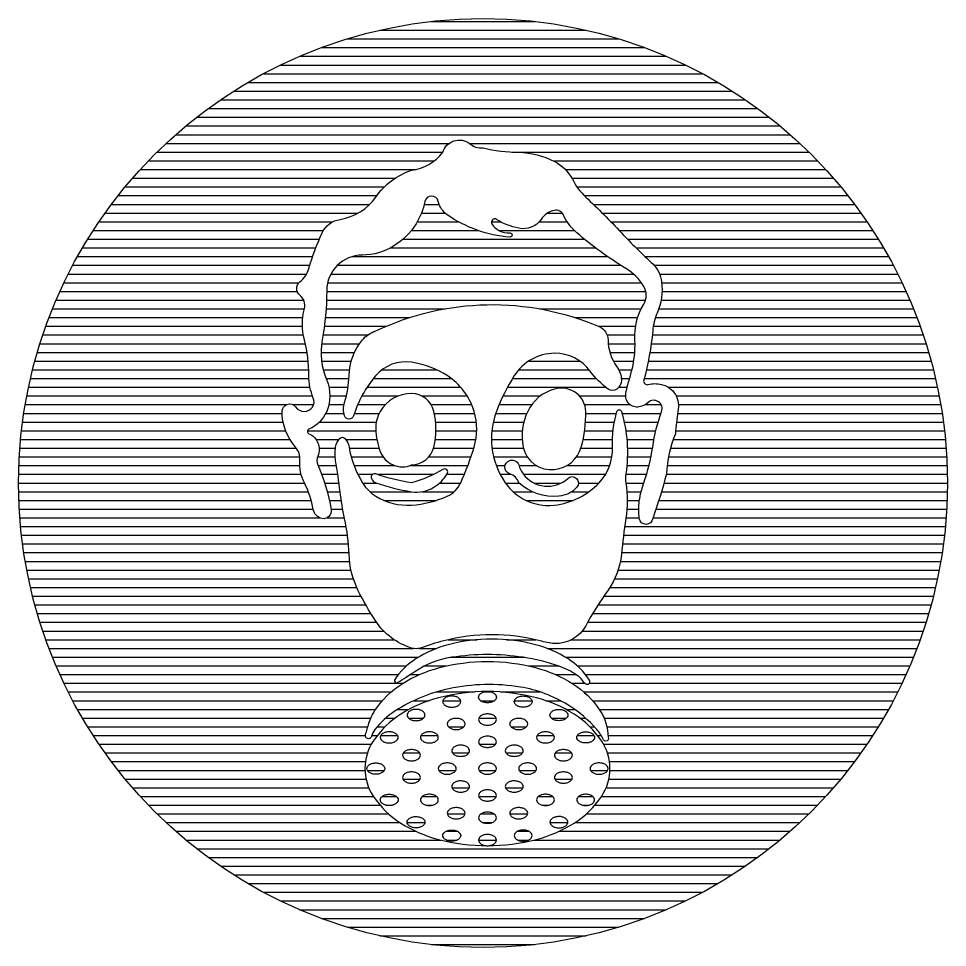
# Model space of a CAD drawing. Header units: millimetres. Extents: x -3 to 2253, y -3 to 1300.
# Drawn here: x 1300 to 1310, y 400 to 410 of the extents above; entities that cross this region are included whole.
import ezdxf

# ---------------------------------------------------------------- set-up
doc = ezdxf.new("R2010")
doc.units = ezdxf.units.MM
doc.layers.add('CYAN', color=4, linetype='Continuous')
doc.layers.add('VEILIG', color=7, linetype='Continuous')

# ---------------------------------------------------------------- blocks, each defined once
blk = doc.blocks.new('*X344')
at = {"color": 0}
for p, q in [((57.442, 37.969), (58.558, 37.969)), ((56.889, 37.875), (59.111, 37.875)), ((56.537, 37.781), (59.463, 37.781)), ((56.26, 37.688), (59.74, 37.688)), ((55.821, 37.5), (60.179, 37.5)), ((56.026, 37.594), (59.974, 37.594)), ((55.637, 37.406), (60.363, 37.406)), ((55.47, 37.312), (60.53, 37.312)), ((55.316, 37.219), (60.684, 37.219)), ((55.174, 37.125), (60.826, 37.125)), ((55.042, 37.031), (60.958, 37.031)), ((54.918, 36.938), (61.082, 36.938)), ((54.802, 36.844), (61.198, 36.844)), ((54.693, 36.75), (61.307, 36.75)), ((54.589, 36.656), (57.636, 36.656)), ((57.855, 36.656), (61.411, 36.656)), ((54.492, 36.562), (57.568, 36.562)), ((58.31, 36.562), (61.508, 36.562)), ((54.399, 36.469), (57.477, 36.469)), ((58.759, 36.469), (61.601, 36.469)), ((54.311, 36.375), (57.276, 36.375)), ((58.888, 36.375), (61.689, 36.375)), ((54.227, 36.281), (57.053, 36.281)), ((58.956, 36.281), (61.773, 36.281)), ((54.148, 36.188), (56.937, 36.188)), ((59.012, 36.188), (61.852, 36.188)), ((54, 36), (56.78, 36)), ((54.072, 36.094), (56.857, 36.094)), ((57.368, 36), (57.528, 36)), ((59.09, 36.094), (61.928, 36.094)), ((59.188, 36), (62, 36)), ((53.931, 35.906), (56.657, 35.906)), ((57.337, 35.906), (57.591, 35.906)), ((58.698, 35.906), (58.853, 35.906)), ((59.284, 35.906), (62.069, 35.906)), ((53.866, 35.812), (56.382, 35.812)), ((57.292, 35.812), (57.736, 35.812)), ((58.091, 35.812), (58.189, 35.812)), ((58.604, 35.812), (58.906, 35.812)), ((59.377, 35.812), (62.134, 35.812)), ((53.804, 35.719), (56.282, 35.719)), ((57.228, 35.719), (57.947, 35.719)), ((58.172, 35.719), (58.983, 35.719)), ((59.467, 35.719), (62.196, 35.719)), ((53.744, 35.625), (56.238, 35.625)), ((57.139, 35.625), (59.092, 35.625)), ((59.556, 35.625), (62.256, 35.625)), ((53.688, 35.531), (56.2, 35.531)), ((57.006, 35.531), (59.211, 35.531)), ((59.648, 35.531), (62.312, 35.531)), ((53.634, 35.438), (56.166, 35.438)), ((56.592, 35.438), (59.341, 35.438)), ((59.743, 35.438), (62.366, 35.438)), ((53.583, 35.344), (56.135, 35.344)), ((56.433, 35.344), (59.483, 35.344)), ((59.841, 35.344), (62.417, 35.344)), ((53.535, 35.25), (56.1, 35.25)), ((56.363, 35.25), (59.62, 35.25)), ((59.901, 35.25), (62.465, 35.25)), ((53.489, 35.156), (56.019, 35.156)), ((56.328, 35.156), (59.705, 35.156)), ((59.924, 35.156), (62.511, 35.156)), ((53.445, 35.062), (56, 35.062)), ((56.317, 35.062), (59.753, 35.062)), ((59.927, 35.062), (62.555, 35.062)), ((53.404, 34.969), (56.069, 34.969)), ((56.315, 34.969), (59.75, 34.969)), ((59.916, 34.969), (62.596, 34.969)), ((53.365, 34.875), (56.076, 34.875)), ((56.31, 34.875), (57.593, 34.875)), ((58.61, 34.875), (59.703, 34.875)), ((59.892, 34.875), (62.635, 34.875)), ((53.328, 34.781), (56.06, 34.781)), ((56.303, 34.781), (57.212, 34.781)), ((58.99, 34.781), (59.665, 34.781)), ((59.857, 34.781), (62.672, 34.781)), ((53.293, 34.688), (56.056, 34.688)), ((56.292, 34.688), (56.96, 34.688)), ((59.243, 34.688), (59.643, 34.688)), ((59.834, 34.688), (62.707, 34.688)), ((53.23, 34.5), (56.087, 34.5)), ((53.261, 34.594), (56.066, 34.594)), ((56.263, 34.5), (56.671, 34.5)), ((56.278, 34.594), (56.759, 34.594)), ((59.336, 34.594), (59.634, 34.594)), ((59.348, 34.5), (59.636, 34.5)), ((59.811, 34.5), (62.77, 34.5)), ((59.823, 34.594), (62.739, 34.594)), ((53.202, 34.406), (56.105, 34.406)), ((56.257, 34.406), (56.617, 34.406)), ((59.366, 34.406), (59.634, 34.406)), ((59.796, 34.406), (62.798, 34.406)), ((53.175, 34.312), (56.117, 34.312)), ((56.263, 34.312), (56.582, 34.312)), ((58.492, 34.312), (59.042, 34.312)), ((59.404, 34.312), (59.623, 34.312)), ((59.779, 34.312), (62.825, 34.312)), ((53.151, 34.219), (56.124, 34.219)), ((56.28, 34.219), (56.562, 34.219)), ((56.913, 34.219), (57.501, 34.219)), ((58.384, 34.219), (59.142, 34.219)), ((59.463, 34.219), (59.604, 34.219)), ((59.759, 34.219), (62.849, 34.219)), ((53.128, 34.125), (56.126, 34.125)), ((56.31, 34.125), (56.557, 34.125)), ((56.821, 34.125), (57.659, 34.125)), ((58.317, 34.125), (59.219, 34.125)), ((59.49, 34.125), (59.577, 34.125)), ((59.735, 34.125), (62.872, 34.125)), ((53.108, 34.031), (56.137, 34.031)), ((56.342, 34.031), (56.547, 34.031)), ((56.752, 34.031), (57.76, 34.031)), ((58.263, 34.031), (59.32, 34.031)), ((59.463, 34.031), (59.553, 34.031)), ((59.993, 34.031), (62.892, 34.031)), ((53.089, 33.938), (56.164, 33.938)), ((56.351, 33.938), (56.529, 33.938)), ((56.697, 33.938), (57.087, 33.938)), ((57.338, 33.938), (57.829, 33.938)), ((58.215, 33.938), (58.618, 33.938)), ((59.038, 33.938), (59.536, 33.938)), ((60.08, 33.938), (62.911, 33.938)), ((53.072, 33.844), (55.883, 33.844)), ((55.95, 33.844), (56.176, 33.844)), ((56.341, 33.844), (56.503, 33.844)), ((56.651, 33.844), (56.948, 33.844)), ((57.441, 33.844), (57.878, 33.844)), ((58.173, 33.844), (58.525, 33.844)), ((59.093, 33.844), (59.583, 33.844)), ((59.747, 33.844), (59.918, 33.844)), ((60.104, 33.844), (62.928, 33.844)), ((53.057, 33.75), (55.837, 33.75)), ((56.308, 33.75), (56.503, 33.75)), ((56.615, 33.75), (56.883, 33.75)), ((57.476, 33.75), (57.91, 33.75)), ((58.137, 33.75), (58.471, 33.75)), ((59.106, 33.75), (59.436, 33.75)), ((59.497, 33.75), (59.916, 33.75)), ((60.094, 33.75), (62.943, 33.75)), ((53.043, 33.656), (55.848, 33.656)), ((56.24, 33.656), (56.852, 33.656)), ((57.49, 33.656), (57.927, 33.656)), ((58.11, 33.656), (58.439, 33.656)), ((59.103, 33.656), (59.414, 33.656)), ((59.52, 33.656), (59.886, 33.656)), ((60.084, 33.656), (62.957, 33.656)), ((53.032, 33.562), (55.875, 33.562)), ((56.11, 33.562), (56.847, 33.562)), ((57.494, 33.562), (57.932, 33.562)), ((58.095, 33.562), (58.423, 33.562)), ((59.094, 33.562), (59.4, 33.562)), ((59.537, 33.562), (59.861, 33.562)), ((60.075, 33.562), (62.968, 33.562)), ((53.022, 33.469), (55.921, 33.469)), ((56.202, 33.469), (56.45, 33.469)), ((56.522, 33.469), (56.858, 33.469)), ((57.486, 33.469), (57.923, 33.469)), ((58.091, 33.469), (58.422, 33.469)), ((59.078, 33.469), (59.394, 33.469)), ((59.549, 33.469), (59.841, 33.469)), ((60.048, 33.469), (62.978, 33.469)), ((53.014, 33.375), (55.99, 33.375)), ((56.236, 33.375), (56.412, 33.375)), ((56.56, 33.375), (56.881, 33.375)), ((57.468, 33.375), (57.9, 33.375)), ((58.098, 33.375), (58.435, 33.375)), ((59.054, 33.375), (59.395, 33.375)), ((59.554, 33.375), (59.825, 33.375)), ((60.019, 33.375), (62.986, 33.375)), ((53.008, 33.281), (56.028, 33.281)), ((56.218, 33.281), (56.409, 33.281)), ((56.581, 33.281), (56.925, 33.281)), ((57.417, 33.281), (57.87, 33.281)), ((58.115, 33.281), (58.476, 33.281)), ((59.007, 33.281), (59.388, 33.281)), ((59.555, 33.281), (59.809, 33.281)), ((59.998, 33.281), (62.992, 33.281)), ((53.004, 33.188), (56.028, 33.188)), ((56.224, 33.188), (56.422, 33.188)), ((56.611, 33.188), (57.052, 33.188)), ((57.213, 33.188), (57.837, 33.188)), ((58.144, 33.188), (58.237, 33.188)), ((58.387, 33.188), (58.573, 33.188)), ((58.902, 33.188), (59.364, 33.188)), ((59.549, 33.188), (59.787, 33.188)), ((59.983, 33.188), (62.996, 33.188)), ((53, 33), (56.078, 33)), ((53.001, 33.094), (56.042, 33.094)), ((56.262, 33.094), (56.437, 33.094)), ((56.295, 33), (56.45, 33)), ((56.652, 33.094), (56.813, 33.094)), ((56.703, 33), (56.852, 33)), ((56.859, 33.094), (57.472, 33.094)), ((57.534, 33), (57.759, 33)), ((57.613, 33.094), (57.8, 33.094)), ((58.185, 33.094), (58.301, 33.094)), ((58.242, 33), (58.387, 33)), ((58.436, 33.094), (59.32, 33.094)), ((58.547, 33), (58.842, 33)), ((59.028, 33), (59.248, 33)), ((59.538, 33.094), (59.761, 33.094)), ((59.539, 33), (59.73, 33)), ((59.948, 33), (63, 33)), ((59.974, 33.094), (62.999, 33.094)), ((53.001, 32.906), (56.12, 32.906)), ((56.322, 32.906), (56.461, 32.906)), ((56.781, 32.906), (57.228, 32.906)), ((57.342, 32.906), (57.689, 32.906)), ((58.324, 32.906), (58.528, 32.906)), ((58.954, 32.906), (59.141, 32.906)), ((59.549, 32.906), (59.702, 32.906)), ((59.921, 32.906), (62.999, 32.906)), ((53.004, 32.812), (56.151, 32.812)), ((56.346, 32.812), (56.474, 32.812)), ((56.934, 32.812), (57.5, 32.812)), ((58.463, 32.812), (58.971, 32.812)), ((59.553, 32.812), (59.683, 32.812)), ((59.893, 32.812), (62.996, 32.812)), ((53.008, 32.719), (56.172, 32.719)), ((56.364, 32.719), (56.489, 32.719)), ((59.549, 32.719), (59.676, 32.719)), ((59.862, 32.719), (62.992, 32.719)), ((53.014, 32.625), (56.243, 32.625)), ((56.321, 32.625), (56.508, 32.625)), ((59.54, 32.625), (59.682, 32.625)), ((59.83, 32.625), (62.986, 32.625)), ((53.022, 32.531), (56.526, 32.531)), ((59.526, 32.531), (62.978, 32.531)), ((53.032, 32.438), (56.541, 32.438)), ((59.514, 32.438), (62.968, 32.438)), ((53.043, 32.344), (56.551, 32.344)), ((59.502, 32.344), (62.957, 32.344)), ((53.057, 32.25), (56.557, 32.25)), ((59.492, 32.25), (62.943, 32.25)), ((53.072, 32.156), (56.563, 32.156)), ((59.479, 32.156), (62.928, 32.156)), ((53.089, 32.062), (56.579, 32.062)), ((59.454, 32.062), (62.911, 32.062)), ((53.108, 31.969), (56.605, 31.969)), ((59.417, 31.969), (62.892, 31.969)), ((53.128, 31.875), (56.641, 31.875)), ((59.364, 31.875), (62.872, 31.875)), ((53.151, 31.781), (56.688, 31.781)), ((59.3, 31.781), (62.849, 31.781)), ((53.175, 31.688), (56.738, 31.688)), ((59.238, 31.688), (62.825, 31.688)), ((53.202, 31.594), (56.794, 31.594)), ((53.23, 31.5), (56.854, 31.5)), ((59.126, 31.5), (62.77, 31.5)), ((59.18, 31.594), (62.798, 31.594)), ((53.261, 31.406), (56.931, 31.406)), ((59.067, 31.406), (62.739, 31.406)), ((53.293, 31.312), (57.044, 31.312)), ((57.625, 31.312), (57.938, 31.312)), ((58.254, 31.312), (58.568, 31.312)), ((58.951, 31.312), (62.707, 31.312)), ((53.328, 31.219), (57.248, 31.219)), ((57.31, 31.219), (57.5, 31.219)), ((58.692, 31.219), (62.672, 31.219)), ((53.365, 31.125), (57.306, 31.125)), ((57.651, 31.125), (58.445, 31.125)), ((58.886, 31.125), (62.635, 31.125)), ((53.404, 31.031), (57.177, 31.031)), ((57.367, 31.031), (57.608, 31.031)), ((58.488, 31.031), (58.816, 31.031)), ((59.015, 31.031), (62.596, 31.031)), ((53.445, 30.938), (57.088, 30.938)), ((57.215, 30.938), (57.315, 30.938)), ((58.781, 30.938), (59.005, 30.938)), ((59.104, 30.938), (62.555, 30.938)), ((53.489, 30.844), (57.137, 30.844)), ((58.959, 30.844), (59.098, 30.844)), ((59.144, 30.844), (62.511, 30.844)), ((53.535, 30.75), (57.01, 30.75)), ((57.497, 30.75), (57.909, 30.75)), ((58.01, 30.75), (58.086, 30.75)), ((58.188, 30.75), (58.617, 30.75)), ((59.086, 30.75), (62.465, 30.75)), ((53.583, 30.656), (56.916, 30.656)), ((57.253, 30.656), (57.419, 30.656)), ((57.569, 30.656), (57.758, 30.656)), ((57.973, 30.656), (58.123, 30.656)), ((58.338, 30.656), (58.528, 30.656)), ((58.678, 30.656), (58.835, 30.656)), ((59.18, 30.656), (62.417, 30.656)), ((53.634, 30.562), (56.844, 30.562)), ((57.081, 30.562), (57.203, 30.562)), ((58.893, 30.562), (58.987, 30.562)), ((59.252, 30.562), (62.366, 30.562)), ((53.688, 30.469), (56.792, 30.469)), ((56.953, 30.469), (57.053, 30.469)), ((57.199, 30.469), (57.359, 30.469)), ((57.955, 30.469), (58.141, 30.469)), ((58.737, 30.469), (58.897, 30.469)), ((59.043, 30.469), (59.104, 30.469)), ((59.304, 30.469), (62.312, 30.469)), ((53.744, 30.375), (56.761, 30.375)), ((56.861, 30.375), (56.944, 30.375)), ((57.629, 30.375), (57.794, 30.375)), ((58.302, 30.375), (58.467, 30.375)), ((59.152, 30.375), (59.199, 30.375)), ((59.334, 30.375), (62.256, 30.375)), ((53.804, 30.281), (56.734, 30.281)), ((56.802, 30.281), (56.862, 30.281)), ((56.9, 30.281), (57.081, 30.281)), ((57.332, 30.281), (57.514, 30.281)), ((58.582, 30.281), (58.764, 30.281)), ((59.015, 30.281), (59.197, 30.281)), ((59.234, 30.281), (59.273, 30.281)), ((59.346, 30.281), (62.196, 30.281)), ((53.866, 30.188), (56.798, 30.188)), ((57.962, 30.188), (58.135, 30.188)), ((59.298, 30.188), (62.134, 30.188)), ((53.931, 30.094), (56.757, 30.094)), ((54, 30), (56.735, 30)), ((57.143, 30.094), (57.318, 30.094)), ((57.671, 30.094), (57.848, 30.094)), ((58.248, 30.094), (58.425, 30.094)), ((58.778, 30.094), (58.953, 30.094)), ((59.339, 30.094), (62.069, 30.094)), ((59.361, 30), (62, 30)), ((54.072, 29.906), (56.73, 29.906)), ((56.755, 29.906), (56.938, 29.906)), ((57.524, 29.906), (57.707, 29.906)), ((57.957, 29.906), (58.139, 29.906)), ((58.389, 29.906), (58.572, 29.906)), ((59.159, 29.906), (59.341, 29.906)), ((59.366, 29.906), (61.928, 29.906)), ((54.148, 29.812), (56.741, 29.812)), ((57.138, 29.812), (57.323, 29.812)), ((58.773, 29.812), (58.958, 29.812)), ((59.355, 29.812), (61.852, 29.812)), ((54.227, 29.719), (56.771, 29.719)), ((57.666, 29.719), (57.853, 29.719)), ((58.243, 29.719), (58.43, 29.719)), ((59.325, 29.719), (61.773, 29.719)), ((54.311, 29.625), (56.821, 29.625)), ((56.914, 29.625), (57.067, 29.625)), ((57.347, 29.625), (57.5, 29.625)), ((57.954, 29.625), (58.142, 29.625)), ((58.597, 29.625), (58.75, 29.625)), ((59.029, 29.625), (59.182, 29.625)), ((59.275, 29.625), (61.689, 29.625)), ((54.399, 29.531), (56.892, 29.531)), ((56.959, 29.531), (57.022, 29.531)), ((57.391, 29.531), (57.455, 29.531)), ((58.641, 29.531), (58.705, 29.531)), ((59.074, 29.531), (59.137, 29.531)), ((59.204, 29.531), (61.601, 29.531)), ((54.492, 29.438), (56.984, 29.438)), ((57.616, 29.438), (57.807, 29.438)), ((57.978, 29.438), (58.118, 29.438)), ((58.289, 29.438), (58.48, 29.438)), ((59.112, 29.438), (61.508, 29.438)), ((54.589, 29.344), (57.107, 29.344)), ((57.183, 29.344), (57.375, 29.344)), ((57.999, 29.344), (58.097, 29.344)), ((58.721, 29.344), (58.913, 29.344)), ((58.989, 29.344), (61.411, 29.344)), ((54.693, 29.25), (57.278, 29.25)), ((57.601, 29.25), (57.726, 29.25)), ((58.37, 29.25), (58.495, 29.25)), ((58.818, 29.25), (61.307, 29.25)), ((54.802, 29.156), (57.547, 29.156)), ((57.604, 29.156), (57.723, 29.156)), ((57.952, 29.156), (58.144, 29.156)), ((58.373, 29.156), (58.492, 29.156)), ((58.549, 29.156), (61.198, 29.156)), ((54.918, 29.062), (61.082, 29.062)), ((55.042, 28.969), (60.958, 28.969)), ((55.174, 28.875), (60.826, 28.875)), ((55.316, 28.781), (60.684, 28.781)), ((55.47, 28.688), (60.53, 28.688)), ((55.637, 28.594), (60.363, 28.594)), ((55.821, 28.5), (60.179, 28.5)), ((56.026, 28.406), (59.974, 28.406)), ((56.26, 28.312), (59.74, 28.312)), ((56.537, 28.219), (59.463, 28.219)), ((56.889, 28.125), (59.111, 28.125)), ((57.442, 28.031), (58.558, 28.031))]:
    blk.add_line(p, q, dxfattribs=at)
blk = doc.blocks.new('0901')
at = {"layer": 'VEILIG'}
for points in [[(1.683, -0.19, -0.05021), (1.731, 0.002, 0.05021), (1.827, 0.387, -0.05021), (1.923, 0.771, 0.78263), (1.779, 0.867, -0.13912), (1.683, 0.819, -0.52863), (1.538, 0.963, -0.02891), (1.587, 1.156, 0.08945), (1.635, 1.54, -0.15065), (1.731, 1.925, 0.27893), (1.731, 2.117, 0.12128), (1.538, 2.31, -0.04241), (1.01, 2.694, -0.10727), (0.865, 2.887, 0.35226), (0.769, 2.935, 0.18935), (0.625, 2.838, -0.29938), (0.385, 2.742, -0.08986), (0.144, 2.838, 0.79645), (0.096, 2.79, 0.28075), (0.288, 2.694, -1.08747), (0.288, 2.646, -0.13037), (-0.385, 2.887, -0.19258), (-0.481, 3.031, 0.81139), (-0.625, 3.031, -0.08672), (-0.721, 2.79, -0.11647), (-0.962, 2.55, -0.13848), (-1.298, 2.454, 0.41241), (-1.683, 2.069, -0.04381), (-1.731, 1.54, 0.14546), (-1.683, 1.108, -0.20247), (-1.683, 0.771, -0.19536), (-1.875, 0.579, 0.66324), (-1.875, 0.531, -0.41735), (-1.779, 0.29, 0.20804), (-1.779, 0.194, -0.05946), (-1.635, -0.287, -0.51939), (-1.731, -0.383, -0.31632), (-1.827, -0.287, 0.07468), (-1.923, 0.002, -0.13757), (-1.971, 0.242, 0.20156), (-2.019, 0.387, -0.18236), (-2.163, 0.771, -0.71925), (-2.019, 0.819, 0.23502), (-1.923, 0.771, 0.53647), (-1.827, 0.915, -0.10003), (-1.875, 1.156, 0.06326), (-1.923, 1.54, -0.12601), (-1.923, 1.877, 0.29431), (-1.971, 2.021, -0.47949), (-1.971, 2.165, 0.15431), (-1.875, 2.31, -0.0385), (-1.731, 2.694, -0.25085), (-1.538, 2.838, 0.20618), (-1.154, 3.079, -0.16228), (-0.769, 3.367, 0.20128), (-0.433, 3.56, -0.51868), (-0.144, 3.656, 0.20628), (0, 3.608, 0.05289), (0.385, 3.56, -0.11364), (0.769, 3.463, -0.15836), (0.962, 3.271, 0.08632), (1.106, 3.079, -0.01516), (1.49, 2.694, 0.01516), (1.827, 2.358, -0.17787), (1.923, 2.165, -0.12742), (1.875, 1.829, 0.07534), (1.827, 1.637, -0.04266), (1.731, 1.108, 0.57957), (1.779, 1.06, -0.13334), (1.923, 1.06, -0.42922), (2.096, 0.771, -0.00114), (2.071, 0.531, 0.08217), (1.975, 0.098, -0.0216), (1.827, -0.383, -0.8649), (1.683, -0.383, -0.07244)], [(-1.442, -0.767, 0.04463), (-1.49, -0.383, -0.02421), (-1.538, -0.094, 0.01258), (-1.587, 0.242, -0.08372), (-1.587, 0.387, -0.14939), (-1.538, 0.483, -0.42903), (-1.49, 0.483, -0.14939), (-1.442, 0.387, 0.09615), (-1.298, 0.002, 0.118), (-1.154, -0.142, 0.15395), (-0.769, -0.238, 0.09249), (-0.385, -0.142, 0.17989), (-0.24, 0.002, 0.03534), (-0.096, 0.387, 0.14506), (-0.096, 0.771, 0.17959), (-0.385, 1.156, 0.10697), (-0.769, 1.3, 0.25769), (-1.154, 1.156, 0.1006), (-1.394, 0.723, -0.73235), (-1.49, 0.723, -0.1545), (-1.49, 0.867, 0.07083), (-1.442, 1.156, -0.16911), (-1.298, 1.54, -0.1455), (-1.154, 1.637, -0.21503), (1.25, 1.685, -0.29797), (1.346, 1.54, 0.15776), (1.442, 1.252, -0.15776), (1.49, 1.108, -0.24073), (1.442, 1.012, -0.32844), (1.346, 1.012, -0.0755), (1.154, 1.204, 0.24073), (0.769, 1.396, 0.25443), (0.337, 1.156, 0.05093), (0.144, 0.771, 0.11933), (0.096, 0.387, 0.12342), (0.24, 0.002, 0.09076), (0.385, -0.142, 0.18165), (0.769, -0.238, 0.17641), (1.25, 0.002, 0.20226), (1.394, 0.387, -0.08255), (1.442, 0.771, -0.74588), (1.49, 0.771, -0.10932), (1.538, 0.098, 0.07336), (1.538, 0.002, -0.07336), (1.538, -0.383, 0.01106), (1.49, -0.767, -0.12897), (1.346, -1.152, 0.02836), (1.106, -1.537, -0.28201), (0.769, -1.729, -0.03281), (0.615, -1.699, 0.06387), (0.096, -1.633, 0.06387), (-0.422, -1.699, 0.02275), (-0.673, -1.777, -0.15098), (-0.769, -1.777, -0.17362), (-1.154, -1.488, -0.03218), (-1.346, -1.152, -0.1053)], [(1.058, 0.387, 0.07321), (1.106, 0.771, 0.22459), (1.01, 0.963, 0.23832), (0.769, 1.012, 0.21535), (0.481, 0.771, 0.16522), (0.433, 0.387, 0.39214), (0.769, 0.146, 0.31238)], [(-0.529, 0.387, 0.11805), (-0.529, 0.771, 0.34311), (-0.769, 0.963, 0.27291), (-1.106, 0.771, 0.13778), (-1.154, 0.579, 0.08447), (-1.106, 0.338, 0.42277), (-0.769, 0.194, 0.34311)], [(0.385, 0.194, 0.08179), (0.433, 0.098, 0.44914), (0.913, 0.05, -0.96002), (1.01, -0.046, -0.18328), (0.817, -0.142, -0.21463), (0.385, 0.002, 0.24735), (0.288, 0.098, -0.73708), (0.288, 0.242, -0.15136), (0.337, 0.242, -0.24735)], [(-1.154, 0.002, 0.04652), (-0.769, -0.094, 0.1765), (-0.529, -0.046, 0.11987), (-0.385, 0.098, 0.78592), (-0.433, 0.146, -0.07107), (-0.769, 0.002, -0.04652), (-1.154, 0.098, 0.62929), (-1.202, 0.05, 0.22753)], [(1.147, -2.121, 0.10715), (0.912, -1.891, 0.07685), (0.566, -1.741, 0.06387), (0.096, -1.681, 0.06387), (-0.374, -1.741, 0.07685), (-0.719, -1.891, 0.10715), (-0.954, -2.121, 0.68455), (-0.921, -2.147, 0.01484), (-0.733, -2.028, -0.11154), (-0.337, -1.873, -0.07512), (0.433, -1.873, -0.04754), (0.817, -1.969, -0.06191), (1.01, -2.065, -0.09937), (1.058, -2.113, 0.09937), (1.106, -2.162, 0.81696)], [(0.915, -2.39, 0.09872), (0.402, -2.197, 0.09326), (-0.367, -2.215, 0.09116), (-0.944, -2.454, 0.08461), (-1.164, -2.655, 0.09848), (-1.201, -2.729, -1.01146), (-1.265, -2.71, -0.00027), (-1.228, -2.587, -0.07286), (-1.163, -2.448, -0.10715), (-0.87, -2.161, -0.07685), (-0.47, -1.988, -0.06387), (0.048, -1.921, -0.06387), (0.567, -1.988, -0.07685), (0.966, -2.161, -0.10715), (1.259, -2.448, -0.14651), (1.346, -2.738, -1.0586), (1.299, -2.765, 0.06301), (1.226, -2.655, 0.0755)], [(0.048, -3.905, 0.06382), (0.575, -3.837, 0.07682), (0.98, -3.662, 0.10715), (1.278, -3.37, 0.14659), (1.367, -3.075, 0.14659), (1.278, -2.78, 0.10715), (0.98, -2.488, 0.07682), (0.575, -2.313, 0.06382), (0.048, -2.245, 0.06382), (-0.479, -2.313, 0.07682), (-0.884, -2.488, 0.10715), (-1.182, -2.78, 0.14659), (-1.271, -3.075, 0.14659), (-1.182, -3.37, 0.10715), (-0.884, -3.662, 0.07682), (-0.479, -3.837, 0.06382)], [(-0.247, -2.375, 0.14651), (-0.24, -2.354, 0.14651), (-0.247, -2.332, 0.10715), (-0.269, -2.311, 0.07685), (-0.298, -2.298, 0.06387), (-0.337, -2.293, 0.06387), (-0.375, -2.298, 0.07685), (-0.405, -2.311, 0.10715), (-0.426, -2.332, 0.14651), (-0.433, -2.354, 0.14651), (-0.426, -2.375, 0.10715), (-0.405, -2.397, 0.07685), (-0.375, -2.409, 0.06387), (-0.337, -2.414, 0.06387), (-0.298, -2.409, 0.07685), (-0.269, -2.397, 0.10715)], [(-0.042, -2.327, -0.14651), (-0.048, -2.306, -0.14651), (-0.042, -2.284, -0.10715), (-0.02, -2.263, -0.07685), (0.01, -2.25, -0.06387), (0.048, -2.245, -0.06387), (0.086, -2.25, -0.07685), (0.116, -2.263, -0.10715), (0.138, -2.284, -0.14651), (0.144, -2.306, -0.14651), (0.138, -2.327, -0.10715), (0.116, -2.349, -0.07685), (0.086, -2.361, -0.06387), (0.048, -2.366, -0.06387), (0.01, -2.361, -0.07685), (-0.02, -2.349, -0.10715)], [(0.343, -2.375, -0.14651), (0.337, -2.354, -0.14651), (0.343, -2.332, -0.10715), (0.365, -2.311, -0.07685), (0.394, -2.298, -0.06387), (0.433, -2.293, -0.06387), (0.471, -2.298, -0.07685), (0.501, -2.311, -0.10715), (0.522, -2.332, -0.14651), (0.529, -2.354, -0.14651), (0.522, -2.375, -0.10715), (0.501, -2.397, -0.07685), (0.471, -2.409, -0.06387), (0.433, -2.414, -0.06387), (0.394, -2.409, -0.07685), (0.365, -2.397, -0.10715)], [(-0.631, -2.52, 0.14651), (-0.625, -2.498, 0.14651), (-0.631, -2.477, 0.10715), (-0.653, -2.455, 0.07685), (-0.683, -2.442, 0.06387), (-0.721, -2.438, 0.06387), (-0.76, -2.442, 0.07685), (-0.789, -2.455, 0.10715), (-0.811, -2.477, 0.14651), (-0.817, -2.498, 0.14651), (-0.811, -2.52, 0.10715), (-0.789, -2.541, 0.07685), (-0.76, -2.554, 0.06387), (-0.721, -2.559, 0.06387), (-0.683, -2.554, 0.07685), (-0.653, -2.541, 0.10715)], [(-0.042, -2.525, 0.14651), (-0.048, -2.546, 0.14651), (-0.042, -2.568, 0.10715), (-0.02, -2.589, 0.07685), (0.01, -2.602, 0.06387), (0.048, -2.607, 0.06387), (0.086, -2.602, 0.07685), (0.116, -2.589, 0.10715), (0.138, -2.568, 0.14651), (0.144, -2.546, 0.14651), (0.138, -2.525, 0.10715), (0.116, -2.503, 0.07685), (0.086, -2.491, 0.06387), (0.048, -2.486, 0.06387), (0.01, -2.491, 0.07685), (-0.02, -2.503, 0.10715)], [(0.728, -2.52, -0.14651), (0.721, -2.498, -0.14651), (0.728, -2.477, -0.10715), (0.749, -2.455, -0.07685), (0.779, -2.442, -0.06387), (0.817, -2.438, -0.06387), (0.856, -2.442, -0.07685), (0.885, -2.455, -0.10715), (0.907, -2.477, -0.14651), (0.913, -2.498, -0.14651), (0.907, -2.52, -0.10715), (0.885, -2.541, -0.07685), (0.856, -2.554, -0.06387), (0.817, -2.559, -0.06387), (0.779, -2.554, -0.07685), (0.749, -2.541, -0.10715)], [(-0.378, -2.573, 0.14651), (-0.385, -2.594, 0.14651), (-0.378, -2.616, 0.10715), (-0.356, -2.637, 0.07685), (-0.327, -2.65, 0.06387), (-0.288, -2.655, 0.06387), (-0.25, -2.65, 0.07685), (-0.22, -2.637, 0.10715), (-0.199, -2.616, 0.14651), (-0.192, -2.594, 0.14651), (-0.199, -2.573, 0.10715), (-0.22, -2.551, 0.07685), (-0.25, -2.539, 0.06387), (-0.288, -2.534, 0.06387), (-0.327, -2.539, 0.07685), (-0.356, -2.551, 0.10715)], [(0.295, -2.573, 0.14651), (0.288, -2.594, 0.14651), (0.295, -2.616, 0.10715), (0.317, -2.637, 0.07685), (0.346, -2.65, 0.06387), (0.385, -2.655, 0.06387), (0.423, -2.65, 0.07685), (0.453, -2.637, 0.10715), (0.474, -2.616, 0.14651), (0.481, -2.594, 0.14651), (0.474, -2.573, 0.10715), (0.453, -2.551, 0.07685), (0.423, -2.539, 0.06387), (0.385, -2.534, 0.06387), (0.346, -2.539, 0.07685), (0.317, -2.551, 0.10715)], [(-0.92, -2.76, 0.14651), (-0.913, -2.738, 0.14651), (-0.92, -2.717, 0.10715), (-0.942, -2.696, 0.07685), (-0.971, -2.683, 0.06387), (-1.01, -2.678, 0.06387), (-1.048, -2.683, 0.07685), (-1.078, -2.696, 0.10715), (-1.099, -2.717, 0.14651), (-1.106, -2.738, 0.14651), (-1.099, -2.76, 0.10715), (-1.078, -2.781, 0.07685), (-1.048, -2.794, 0.06387), (-1.01, -2.799, 0.06387), (-0.971, -2.794, 0.07685), (-0.942, -2.781, 0.10715)], [(-0.667, -2.717, 0.14651), (-0.673, -2.738, 0.14651), (-0.667, -2.76, 0.10715), (-0.645, -2.781, 0.07685), (-0.615, -2.794, 0.06387), (-0.577, -2.799, 0.06387), (-0.539, -2.794, 0.07685), (-0.509, -2.781, 0.10715), (-0.487, -2.76, 0.14651), (-0.481, -2.738, 0.14651), (-0.487, -2.717, 0.10715), (-0.509, -2.696, 0.07685), (-0.539, -2.683, 0.06387), (-0.577, -2.678, 0.06387), (-0.615, -2.683, 0.07685), (-0.645, -2.696, 0.10715)], [(0.583, -2.717, 0.14651), (0.577, -2.738, 0.14651), (0.583, -2.76, 0.10715), (0.605, -2.781, 0.07685), (0.635, -2.794, 0.06387), (0.673, -2.799, 0.06387), (0.711, -2.794, 0.07685), (0.741, -2.781, 0.10715), (0.763, -2.76, 0.14651), (0.769, -2.738, 0.14651), (0.763, -2.717, 0.10715), (0.741, -2.696, 0.07685), (0.711, -2.683, 0.06387), (0.673, -2.678, 0.06387), (0.635, -2.683, 0.07685), (0.605, -2.696, 0.10715)], [(1.016, -2.76, -0.14651), (1.01, -2.738, -0.14651), (1.016, -2.717, -0.10715), (1.038, -2.696, -0.07685), (1.067, -2.683, -0.06387), (1.106, -2.678, -0.06387), (1.144, -2.683, -0.07685), (1.174, -2.696, -0.10715), (1.195, -2.717, -0.14651), (1.202, -2.738, -0.14651), (1.195, -2.76, -0.10715), (1.174, -2.781, -0.07685), (1.144, -2.794, -0.06387), (1.106, -2.799, -0.06387), (1.067, -2.794, -0.07685), (1.038, -2.781, -0.10715)], [(-0.042, -2.765, 0.14651), (-0.048, -2.787, 0.14651), (-0.042, -2.808, 0.10715), (-0.02, -2.829, 0.07685), (0.01, -2.842, 0.06387), (0.048, -2.847, 0.06387), (0.086, -2.842, 0.07685), (0.116, -2.829, 0.10715), (0.138, -2.808, 0.14651), (0.144, -2.787, 0.14651), (0.138, -2.765, 0.10715), (0.116, -2.744, 0.07685), (0.086, -2.731, 0.06387), (0.048, -2.726, 0.06387), (0.01, -2.731, 0.07685), (-0.02, -2.744, 0.10715)], [(-0.859, -2.909, 0.14651), (-0.865, -2.931, 0.14651), (-0.859, -2.952, 0.10715), (-0.837, -2.974, 0.07685), (-0.808, -2.986, 0.06387), (-0.769, -2.991, 0.06387), (-0.731, -2.986, 0.07685), (-0.701, -2.974, 0.10715), (-0.68, -2.952, 0.14651), (-0.673, -2.931, 0.14651), (-0.68, -2.909, 0.10715), (-0.701, -2.888, 0.07685), (-0.731, -2.875, 0.06387), (-0.769, -2.87, 0.06387), (-0.808, -2.875, 0.07685), (-0.837, -2.888, 0.10715)], [(-0.33, -2.861, 0.14651), (-0.337, -2.883, 0.14651), (-0.33, -2.904, 0.10715), (-0.308, -2.926, 0.07685), (-0.279, -2.938, 0.06387), (-0.24, -2.943, 0.06387), (-0.202, -2.938, 0.07685), (-0.172, -2.926, 0.10715), (-0.151, -2.904, 0.14651), (-0.144, -2.883, 0.14651), (-0.151, -2.861, 0.10715), (-0.172, -2.84, 0.07685), (-0.202, -2.827, 0.06387), (-0.24, -2.822, 0.06387), (-0.279, -2.827, 0.07685), (-0.308, -2.84, 0.10715)], [(0.247, -2.861, 0.14651), (0.24, -2.883, 0.14651), (0.247, -2.904, 0.10715), (0.269, -2.926, 0.07685), (0.298, -2.938, 0.06387), (0.337, -2.943, 0.06387), (0.375, -2.938, 0.07685), (0.405, -2.926, 0.10715), (0.426, -2.904, 0.14651), (0.433, -2.883, 0.14651), (0.426, -2.861, 0.10715), (0.405, -2.84, 0.07685), (0.375, -2.827, 0.06387), (0.337, -2.822, 0.06387), (0.298, -2.827, 0.07685), (0.269, -2.84, 0.10715)], [(0.776, -2.909, 0.14651), (0.769, -2.931, 0.14651), (0.776, -2.952, 0.10715), (0.797, -2.974, 0.07685), (0.827, -2.986, 0.06387), (0.865, -2.991, 0.06387), (0.904, -2.986, 0.07685), (0.933, -2.974, 0.10715), (0.955, -2.952, 0.14651), (0.962, -2.931, 0.14651), (0.955, -2.909, 0.10715), (0.933, -2.888, 0.07685), (0.904, -2.875, 0.06387), (0.865, -2.87, 0.06387), (0.827, -2.875, 0.07685), (0.797, -2.888, 0.10715)], [(-1.064, -3.053, -0.14651), (-1.058, -3.075, -0.14651), (-1.064, -3.097, -0.10715), (-1.086, -3.118, -0.07685), (-1.115, -3.131, -0.06387), (-1.154, -3.136, -0.06387), (-1.192, -3.131, -0.07685), (-1.222, -3.118, -0.10715), (-1.244, -3.097, -0.14651), (-1.25, -3.075, -0.14651), (-1.244, -3.053, -0.10715), (-1.222, -3.032, -0.07685), (-1.192, -3.019, -0.06387), (-1.154, -3.014, -0.06387), (-1.115, -3.019, -0.07685), (-1.086, -3.032, -0.10715)], [(-0.474, -3.053, 0.14651), (-0.481, -3.075, 0.14651), (-0.474, -3.097, 0.10715), (-0.453, -3.118, 0.07685), (-0.423, -3.131, 0.06387), (-0.385, -3.136, 0.06387), (-0.346, -3.131, 0.07685), (-0.317, -3.118, 0.10715), (-0.295, -3.097, 0.14651), (-0.288, -3.075, 0.14651), (-0.295, -3.053, 0.10715), (-0.317, -3.032, 0.07685), (-0.346, -3.019, 0.06387), (-0.385, -3.014, 0.06387), (-0.423, -3.019, 0.07685), (-0.453, -3.032, 0.10715)], [(-0.042, -3.053, 0.14651), (-0.048, -3.075, 0.14651), (-0.042, -3.097, 0.10715), (-0.02, -3.118, 0.07685), (0.01, -3.131, 0.06387), (0.048, -3.136, 0.06387), (0.086, -3.131, 0.07685), (0.116, -3.118, 0.10715), (0.138, -3.097, 0.14651), (0.144, -3.075, 0.14651), (0.138, -3.053, 0.10715), (0.116, -3.032, 0.07685), (0.086, -3.019, 0.06387), (0.048, -3.014, 0.06387), (0.01, -3.019, 0.07685), (-0.02, -3.032, 0.10715)], [(0.391, -3.053, 0.14651), (0.385, -3.075, 0.14651), (0.391, -3.097, 0.10715), (0.413, -3.118, 0.07685), (0.442, -3.131, 0.06387), (0.481, -3.136, 0.06387), (0.519, -3.131, 0.07685), (0.549, -3.118, 0.10715), (0.57, -3.097, 0.14651), (0.577, -3.075, 0.14651), (0.57, -3.053, 0.10715), (0.549, -3.032, 0.07685), (0.519, -3.019, 0.06387), (0.481, -3.014, 0.06387), (0.442, -3.019, 0.07685), (0.413, -3.032, 0.10715)], [(1.16, -3.053, 0.14651), (1.154, -3.075, 0.14651), (1.16, -3.097, 0.10715), (1.182, -3.118, 0.07685), (1.212, -3.131, 0.06387), (1.25, -3.136, 0.06387), (1.288, -3.131, 0.07685), (1.318, -3.118, 0.10715), (1.34, -3.097, 0.14651), (1.346, -3.075, 0.14651), (1.34, -3.053, 0.10715), (1.318, -3.032, 0.07685), (1.288, -3.019, 0.06387), (1.25, -3.014, 0.06387), (1.212, -3.019, 0.07685), (1.182, -3.032, 0.10715)], [(-0.859, -3.15, 0.14651), (-0.865, -3.171, 0.14651), (-0.859, -3.193, 0.10715), (-0.837, -3.214, 0.07685), (-0.808, -3.227, 0.06387), (-0.769, -3.232, 0.06387), (-0.731, -3.227, 0.07685), (-0.701, -3.214, 0.10715), (-0.68, -3.193, 0.14651), (-0.673, -3.171, 0.14651), (-0.68, -3.15, 0.10715), (-0.701, -3.128, 0.07685), (-0.731, -3.116, 0.06387), (-0.769, -3.111, 0.06387), (-0.808, -3.116, 0.07685), (-0.837, -3.128, 0.10715)], [(0.776, -3.15, 0.14651), (0.769, -3.171, 0.14651), (0.776, -3.193, 0.10715), (0.797, -3.214, 0.07685), (0.827, -3.227, 0.06387), (0.865, -3.232, 0.06387), (0.904, -3.227, 0.07685), (0.933, -3.214, 0.10715), (0.955, -3.193, 0.14651), (0.962, -3.171, 0.14651), (0.955, -3.15, 0.10715), (0.933, -3.128, 0.07685), (0.904, -3.116, 0.06387), (0.865, -3.111, 0.06387), (0.827, -3.116, 0.07685), (0.797, -3.128, 0.10715)], [(-0.33, -3.246, 0.14651), (-0.337, -3.267, 0.14651), (-0.33, -3.289, 0.10715), (-0.308, -3.31, 0.07685), (-0.279, -3.323, 0.06387), (-0.24, -3.328, 0.06387), (-0.202, -3.323, 0.07685), (-0.172, -3.31, 0.10715), (-0.151, -3.289, 0.14651), (-0.144, -3.267, 0.14651), (-0.151, -3.246, 0.10715), (-0.172, -3.224, 0.07685), (-0.202, -3.212, 0.06387), (-0.24, -3.207, 0.06387), (-0.279, -3.212, 0.07685), (-0.308, -3.224, 0.10715)], [(0.247, -3.246, 0.14651), (0.24, -3.267, 0.14651), (0.247, -3.289, 0.10715), (0.269, -3.31, 0.07685), (0.298, -3.323, 0.06387), (0.337, -3.328, 0.06387), (0.375, -3.323, 0.07685), (0.405, -3.31, 0.10715), (0.426, -3.289, 0.14651), (0.433, -3.267, 0.14651), (0.426, -3.246, 0.10715), (0.405, -3.224, 0.07685), (0.375, -3.212, 0.06387), (0.337, -3.207, 0.06387), (0.298, -3.212, 0.07685), (0.269, -3.224, 0.10715)], [(-0.92, -3.39, -0.14651), (-0.913, -3.412, -0.14651), (-0.92, -3.433, -0.10715), (-0.942, -3.454, -0.07685), (-0.971, -3.467, -0.06387), (-1.01, -3.472, -0.06387), (-1.048, -3.467, -0.07685), (-1.078, -3.454, -0.10715), (-1.099, -3.433, -0.14651), (-1.106, -3.412, -0.14651), (-1.099, -3.39, -0.10715), (-1.078, -3.369, -0.07685), (-1.048, -3.356, -0.06387), (-1.01, -3.351, -0.06387), (-0.971, -3.356, -0.07685), (-0.942, -3.369, -0.10715)], [(-0.667, -3.39, 0.14651), (-0.673, -3.412, 0.14651), (-0.667, -3.433, 0.10715), (-0.645, -3.454, 0.07685), (-0.615, -3.467, 0.06387), (-0.577, -3.472, 0.06387), (-0.539, -3.467, 0.07685), (-0.509, -3.454, 0.10715), (-0.487, -3.433, 0.14651), (-0.481, -3.412, 0.14651), (-0.487, -3.39, 0.10715), (-0.509, -3.369, 0.07685), (-0.539, -3.356, 0.06387), (-0.577, -3.351, 0.06387), (-0.615, -3.356, 0.07685), (-0.645, -3.369, 0.10715)], [(-0.042, -3.342, 0.14651), (-0.048, -3.363, 0.14651), (-0.042, -3.385, 0.10715), (-0.02, -3.406, 0.07685), (0.01, -3.419, 0.06387), (0.048, -3.424, 0.06387), (0.086, -3.419, 0.07685), (0.116, -3.406, 0.10715), (0.138, -3.385, 0.14651), (0.144, -3.363, 0.14651), (0.138, -3.342, 0.10715), (0.116, -3.321, 0.07685), (0.086, -3.308, 0.06387), (0.048, -3.303, 0.06387), (0.01, -3.308, 0.07685), (-0.02, -3.321, 0.10715)], [(0.583, -3.39, 0.14651), (0.577, -3.412, 0.14651), (0.583, -3.433, 0.10715), (0.605, -3.454, 0.07685), (0.635, -3.467, 0.06387), (0.673, -3.472, 0.06387), (0.711, -3.467, 0.07685), (0.741, -3.454, 0.10715), (0.763, -3.433, 0.14651), (0.769, -3.412, 0.14651), (0.763, -3.39, 0.10715), (0.741, -3.369, 0.07685), (0.711, -3.356, 0.06387), (0.673, -3.351, 0.06387), (0.635, -3.356, 0.07685), (0.605, -3.369, 0.10715)], [(1.016, -3.39, 0.14651), (1.01, -3.412, 0.14651), (1.016, -3.433, 0.10715), (1.038, -3.454, 0.07685), (1.067, -3.467, 0.06387), (1.106, -3.472, 0.06387), (1.144, -3.467, 0.07685), (1.174, -3.454, 0.10715), (1.195, -3.433, 0.14651), (1.202, -3.412, 0.14651), (1.195, -3.39, 0.10715), (1.174, -3.369, 0.07685), (1.144, -3.356, 0.06387), (1.106, -3.351, 0.06387), (1.067, -3.356, 0.07685), (1.038, -3.369, 0.10715)], [(-0.378, -3.534, 0.14651), (-0.385, -3.556, 0.14651), (-0.378, -3.577, 0.10715), (-0.356, -3.599, 0.07685), (-0.327, -3.611, 0.06387), (-0.288, -3.616, 0.06387), (-0.25, -3.611, 0.07685), (-0.22, -3.599, 0.10715), (-0.199, -3.577, 0.14651), (-0.192, -3.556, 0.14651), (-0.199, -3.534, 0.10715), (-0.22, -3.513, 0.07685), (-0.25, -3.5, 0.06387), (-0.288, -3.495, 0.06387), (-0.327, -3.5, 0.07685), (-0.356, -3.513, 0.10715)], [(0.295, -3.534, 0.14651), (0.288, -3.556, 0.14651), (0.295, -3.577, 0.10715), (0.317, -3.599, 0.07685), (0.346, -3.611, 0.06387), (0.385, -3.616, 0.06387), (0.423, -3.611, 0.07685), (0.453, -3.599, 0.10715), (0.474, -3.577, 0.14651), (0.481, -3.556, 0.14651), (0.474, -3.534, 0.10715), (0.453, -3.513, 0.07685), (0.423, -3.5, 0.06387), (0.385, -3.495, 0.06387), (0.346, -3.5, 0.07685), (0.317, -3.513, 0.10715)], [(-0.631, -3.63, -0.14651), (-0.625, -3.652, -0.14651), (-0.631, -3.673, -0.10715), (-0.653, -3.695, -0.07685), (-0.683, -3.708, -0.06387), (-0.721, -3.712, -0.06387), (-0.76, -3.708, -0.07685), (-0.789, -3.695, -0.10715), (-0.811, -3.673, -0.14651), (-0.817, -3.652, -0.14651), (-0.811, -3.63, -0.10715), (-0.789, -3.609, -0.07685), (-0.76, -3.596, -0.06387), (-0.721, -3.591, -0.06387), (-0.683, -3.596, -0.07685), (-0.653, -3.609, -0.10715)], [(-0.042, -3.582, 0.14651), (-0.048, -3.604, 0.14651), (-0.042, -3.625, 0.10715), (-0.02, -3.647, 0.07685), (0.01, -3.659, 0.06387), (0.048, -3.664, 0.06387), (0.086, -3.659, 0.07685), (0.116, -3.647, 0.10715), (0.138, -3.625, 0.14651), (0.144, -3.604, 0.14651), (0.138, -3.582, 0.10715), (0.116, -3.561, 0.07685), (0.086, -3.548, 0.06387), (0.048, -3.543, 0.06387), (0.01, -3.548, 0.07685), (-0.02, -3.561, 0.10715)], [(0.728, -3.63, 0.14651), (0.721, -3.652, 0.14651), (0.728, -3.673, 0.10715), (0.749, -3.695, 0.07685), (0.779, -3.708, 0.06387), (0.817, -3.712, 0.06387), (0.856, -3.708, 0.07685), (0.885, -3.695, 0.10715), (0.907, -3.673, 0.14651), (0.913, -3.652, 0.14651), (0.907, -3.63, 0.10715), (0.885, -3.609, 0.07685), (0.856, -3.596, 0.06387), (0.817, -3.591, 0.06387), (0.779, -3.596, 0.07685), (0.749, -3.609, 0.10715)], [(-0.247, -3.775, -0.14651), (-0.24, -3.796, -0.14651), (-0.247, -3.818, -0.10715), (-0.269, -3.839, -0.07685), (-0.298, -3.852, -0.06387), (-0.337, -3.857, -0.06387), (-0.375, -3.852, -0.07685), (-0.405, -3.839, -0.10715), (-0.426, -3.818, -0.14651), (-0.433, -3.796, -0.14651), (-0.426, -3.775, -0.10715), (-0.405, -3.753, -0.07685), (-0.375, -3.741, -0.06387), (-0.337, -3.736, -0.06387), (-0.298, -3.741, -0.07685), (-0.269, -3.753, -0.10715)], [(-0.042, -3.823, 0.14651), (-0.048, -3.844, 0.14651), (-0.042, -3.866, 0.10715), (-0.02, -3.887, 0.07685), (0.01, -3.9, 0.06387), (0.048, -3.905, 0.06387), (0.086, -3.9, 0.07685), (0.116, -3.887, 0.10715), (0.138, -3.866, 0.14651), (0.144, -3.844, 0.14651), (0.138, -3.823, 0.10715), (0.116, -3.801, 0.07685), (0.086, -3.789, 0.06387), (0.048, -3.784, 0.06387), (0.01, -3.789, 0.07685), (-0.02, -3.801, 0.10715)], [(0.343, -3.775, 0.14651), (0.337, -3.796, 0.14651), (0.343, -3.818, 0.10715), (0.365, -3.839, 0.07685), (0.394, -3.852, 0.06387), (0.433, -3.857, 0.06387), (0.471, -3.852, 0.07685), (0.501, -3.839, 0.10715), (0.522, -3.818, 0.14651), (0.529, -3.796, 0.14651), (0.522, -3.775, 0.10715), (0.501, -3.753, 0.07685), (0.471, -3.741, 0.06387), (0.433, -3.736, 0.06387), (0.394, -3.741, 0.07685), (0.365, -3.753, 0.10715)]]:
    blk.add_lwpolyline(points, format="xyb", close=True, dxfattribs=at)
blk.add_circle((0, 0), 5, dxfattribs=at)
at = {"layer": 'CYAN'}
blk.add_blockref('*X344', (-58, -33), dxfattribs=at)

msp = doc.modelspace()

# ---------------------------------------------------------------- block references
msp.add_blockref('0901', (1305, 405))

doc.saveas('drawing.dxf')
